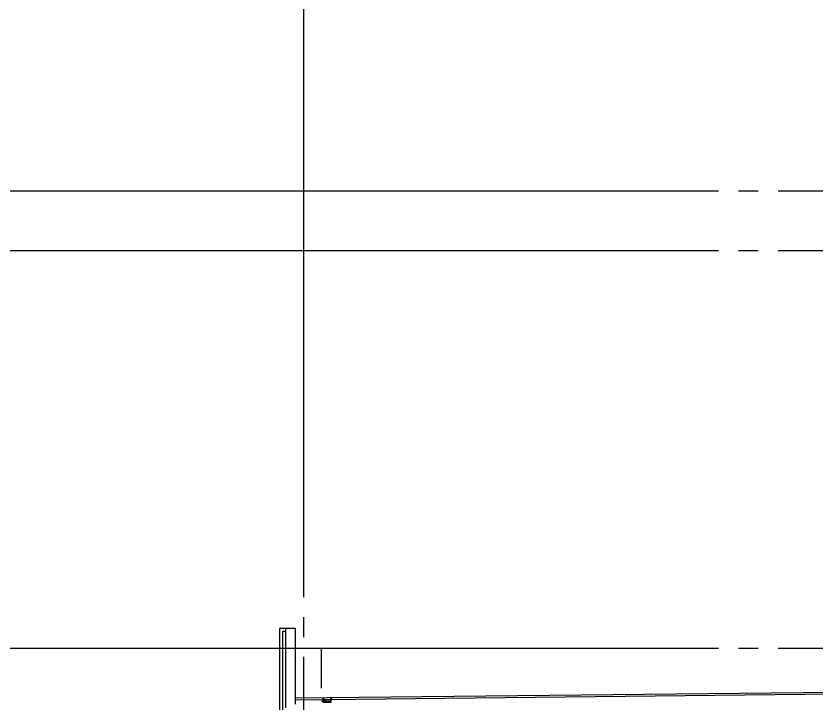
# Model space of a CAD drawing. Extents: x 152195838 to 323921156, y 365159662 to 730681027.
# Drawn here: x 160925287 to 160945384, y 365220688 to 365237963 of the extents above; entities that cross this region are included whole.
import ezdxf

# ---------------------------------------------------------------- set-up
doc = ezdxf.new("R2010")
doc.units = 0
doc.header["$MEASUREMENT"] = 0
doc.linetypes.add('CEN', pattern=[63, 60, -1, 1, -1])
doc.linetypes.add('H4', pattern=[4, 2, -2])
for name, color, linetype in [('4', 4, 'CONTINUOUS'), ('4A.TEC CEN', 1, 'CEN'), ('4A.TEC 마감선 1', 6, 'CONTINUOUS'), ('4A.TEC 벽체 1', 2, 'CONTINUOUS'), ('4A.TEC 벽체 3', 4, 'CONTINUOUS'), ('6A', 6, 'H4'), ('FIN', 6, 'CONTINUOUS'), ('STL', 3, 'CONTINUOUS'), ('text', 3, 'CONTINUOUS'), ('㈜SE&C 기둥', 2, 'CONTINUOUS'), ('㈜SE&C 벽체 1', 2, 'CONTINUOUS')]:
    doc.layers.add(name, color=color, linetype=linetype)

# ---------------------------------------------------------------- blocks, each defined once
blk = doc.blocks.new('zw$B727')
at = {"layer": '4'}
for p, q in [((0, 0), (0, 71)), ((200, 0), (0, 0)), ((200, 0), (200, 71))]:
    blk.add_line(p, q, dxfattribs=at)
at = {"layer": '6A'}
for p, q in [((180, 71), (200, 71)), ((180, 66), (198, 66)), ((198, 66), (236, 10)), ((200, 71), (241, 10))]:
    blk.add_line(p, q, dxfattribs=at)
at = {"layer": 'FIN'}
for p, q in [((20, 35), (20, 71)), ((20, 35), (35, 20)), ((35, 20), (165, 20)), ((165, 20), (180, 34)), ((180, 34), (180, 71))]:
    blk.add_line(p, q, dxfattribs=at)
at = {"layer": 'STL'}
for points in [[(0, 100), (2, 100, -0.414214), (4, 97), (4, 75), (17, 75, -0.414214), (20, 72), (20, 71), (0, 71)], [(200, 100), (198, 100, 0.414214), (196, 97), (196, 75), (183, 75, 0.414214), (180, 72), (180, 71), (200, 71)]]:
    blk.add_lwpolyline(points, format="xyb", close=True, dxfattribs=at)
blk = doc.blocks.new('QGERW2ER')
at = {"layer": '4A.TEC 마감선 1', "color": 6, "ltscale": 0.5}
for p, q in [((23850, 9000, -1667), (250, 8750, -1667)), ((23850, 8950, -1667), (250, 8700, -1667))]:
    blk.add_line(p, q, dxfattribs=at)
at = {"layer": '㈜SE&C 벽체 1', "elevation": -1667}
blk.add_lwpolyline([(250, 8600), (250, 10500), (0, 10500), (0, 8500)], dxfattribs=at)
at = {"layer": '4A.TEC 벽체 1', "xscale": -1}
blk.add_blockref('zw$B727', (1150, 8650, -1667), dxfattribs=at)

msp = doc.modelspace()

# ---------------------------------------------------------------- linework, layer by layer
at = {"layer": '4A.TEC CEN', "color": 8, "ltscale": 500}
for p, q in [((160881434.11, 365233563.33), (161112798.99, 365233563.33)), ((160881434.11, 365232063.33), (161112798.99, 365232063.33)), ((160881434.11, 365222063.33), (161112798.99, 365222063.33))]:
    msp.add_line(p, q, dxfattribs=at)
at = {"layer": '4A.TEC CEN', "color": 8, "ltscale": 500, "flags": 128}
msp.add_lwpolyline([(160932506.94, 365253346.04), (160932506.94, 365183761.87)], dxfattribs=at)
at = {"layer": '4A.TEC 벽체 3'}
for points in [[(160932056.94, 365222563.33), (160931906.94, 365222563.33), (160931906.94, 365194063.33)], [(160932056.94, 365222488.33), (160931981.94, 365222488.33), (160931981.94, 365194063.33)]]:
    msp.add_lwpolyline(points, dxfattribs=at)
at = {"layer": '㈜SE&C 기둥', "color": 8, "ltscale": 0.5}
msp.add_line((160932956.94, 365222063.33), (160932956.94, 365221063.33), dxfattribs=at)

# ---------------------------------------------------------------- block references
at = {"layer": 'text'}
msp.add_blockref('QGERW2ER', (160932056.94, 365212063.33, 1666.67), dxfattribs=at)

doc.saveas('drawing.dxf')
